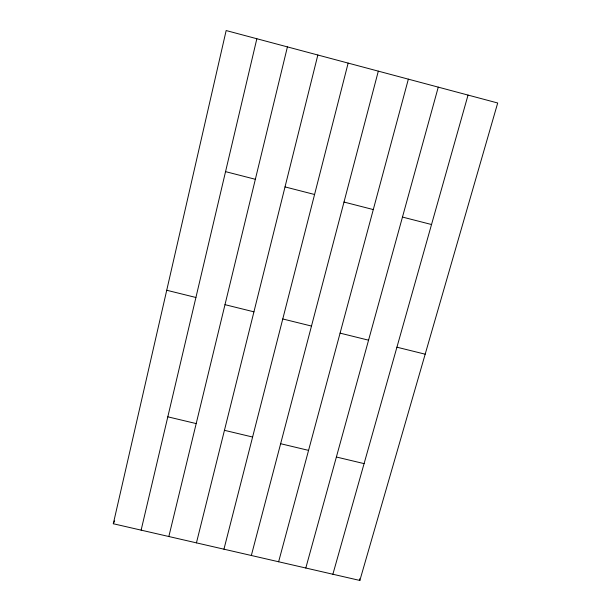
<?xml version="1.0" encoding="UTF-8"?>
<svg xmlns="http://www.w3.org/2000/svg" width="611" height="611" viewBox="0 0 611 611"><rect width="100%" height="100%" fill="white"/><g stroke="black" fill="none" stroke-linecap="round" stroke-linejoin="round"><path stroke-width="0.92" d="M113.302 523.742L226.154 30.55L497.698 102.992L359.856 580.45L113.302 523.742L114.647 520.878M141.126 530.142L256.849 38.737M168.842 536.519L287.414 46.894M196.444 542.866L317.842 55.013M223.947 549.19L348.148 63.093M251.335 555.491L378.316 71.143M278.624 561.769L408.354 79.155M305.805 568.016L438.263 87.136M332.88 574.248L468.041 95.087M167.811 416.817L196.192 423.583M224.451 430.32L252.603 437.033M280.64 443.716L308.57 450.376M336.386 457.013L364.087 463.619M166.727 290.256L195.917 297.481M224.985 304.668L253.939 311.831M282.771 318.965L311.488 326.06M340.083 333.14L368.563 340.182M396.929 347.201L425.18 354.189M225.551 171.638L255.352 179.29M285.024 186.905L314.573 194.497M343.993 202.05L373.298 209.573M402.473 217.065L431.534 224.527M359.566 578.823L359.856 580.45"/></g></svg>
